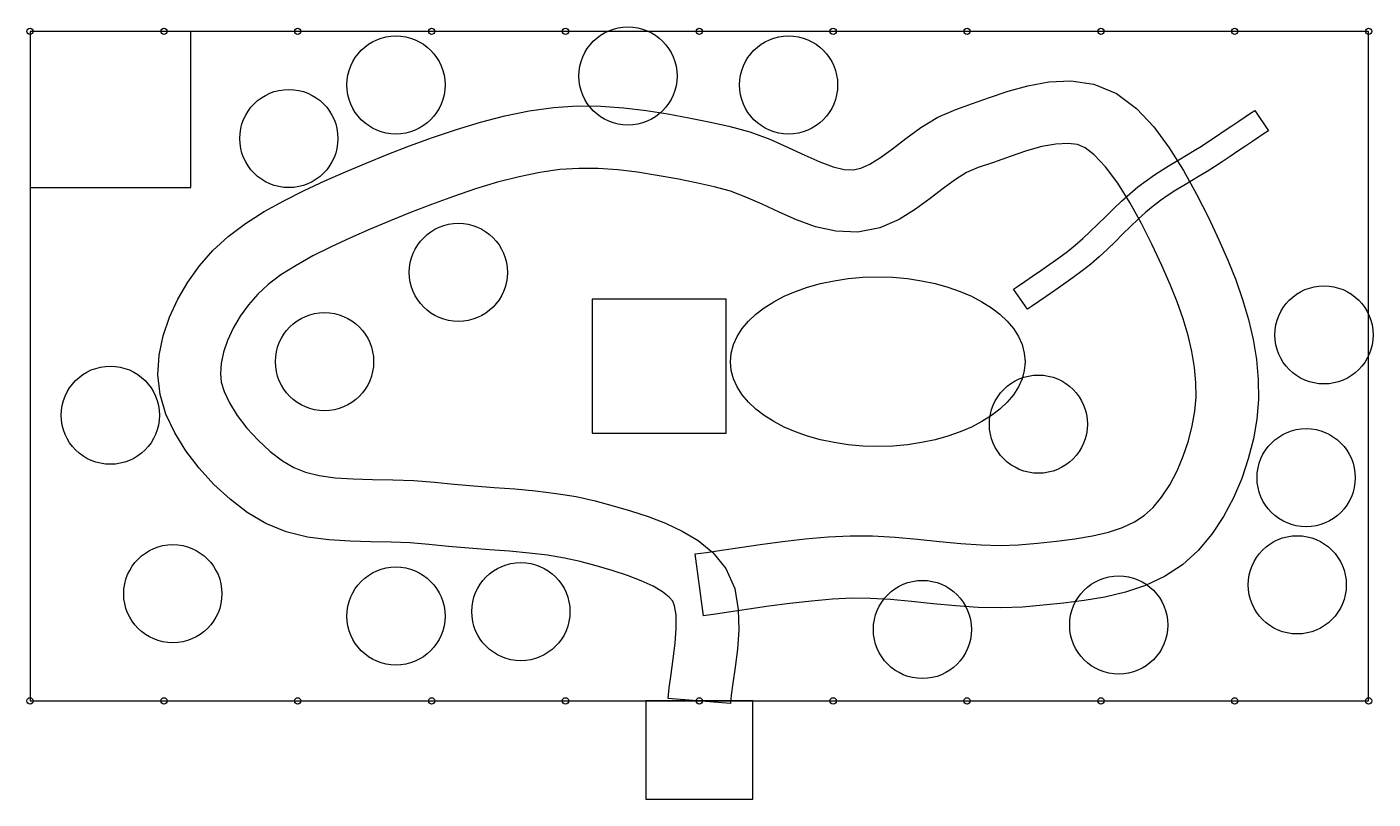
# Model space of a CAD drawing. Header units: metres. Extents: x -0.1 to 30.1, y -2.2 to 15.1.
import ezdxf

# ---------------------------------------------------------------- set-up
doc = ezdxf.new("R2010")
doc.units = ezdxf.units.M

msp = doc.modelspace()

# ---------------------------------------------------------------- linework, layer by layer
at = {"layer": 'AIRLOCK'}
msp.add_lwpolyline([(13.8, -2.2), (16.2, -2.2), (16.2, 0), (13.8, 0)], close=True, dxfattribs=at)
at = {"layer": 'COLUMNS'}
for centre in [(0, 15), (3, 15), (6, 15), (9, 15), (12, 15), (15, 15), (18, 15), (21, 15), (24, 15), (27, 15), (30, 15), (0, 0), (3, 0), (6, 0), (9, 0), (12, 0), (15, 0), (18, 0), (21, 0), (24, 0), (27, 0), (30, 0)]:
    msp.add_circle(centre, 0.07, dxfattribs=at)
at = {"layer": 'DECK'}
msp.add_lwpolyline([(12.6, 6), (15.6, 6), (15.6, 9), (12.6, 9)], close=True, dxfattribs=at)
at = {"layer": 'MESH'}
msp.add_lwpolyline([(0, 0), (30, 0), (30, 15), (0, 15)], close=True, dxfattribs=at)
at = {"layer": 'PATH'}
msp.add_lwpolyline([(14.302, 0.057), (14.322, 0.292), (14.366, 0.601), (14.416, 0.94), (14.459, 1.292), (14.483, 1.631), (14.479, 1.925), (14.447, 2.131), (14.403, 2.234), (14.324, 2.322), (14.174, 2.443), (13.962, 2.569), (13.696, 2.693), (13.388, 2.81), (13.049, 2.92), (12.689, 3.024), (12.331, 3.121), (11.977, 3.201), (11.595, 3.263), (11.183, 3.312), (10.747, 3.352), (10.297, 3.387), (9.837, 3.421), (9.376, 3.458), (8.936, 3.503), (8.519, 3.538), (8.09, 3.553), (7.639, 3.562), (7.174, 3.576), (6.699, 3.607), (6.221, 3.671), (5.743, 3.788), (5.286, 3.974), (4.869, 4.224), (4.482, 4.518), (4.12, 4.85), (3.788, 5.213), (3.493, 5.599), (3.242, 6.003), (3.044, 6.424), (2.914, 6.861), (2.867, 7.308), (2.894, 7.749), (2.984, 8.181), (3.126, 8.599), (3.313, 9.001), (3.539, 9.385), (3.801, 9.747), (4.098, 10.088), (4.442, 10.406), (4.829, 10.697), (5.246, 10.962), (5.686, 11.206), (6.141, 11.435), (6.605, 11.649), (7.071, 11.853), (7.532, 12.047), (8.004, 12.24), (8.503, 12.434), (9.022, 12.625), (9.556, 12.804), (10.098, 12.968), (10.644, 13.108), (11.189, 13.22), (11.728, 13.296), (12.262, 13.33), (12.79, 13.326), (13.306, 13.29), (13.808, 13.231), (14.295, 13.154), (14.765, 13.067), (15.215, 12.975), (15.664, 12.88), (16.129, 12.753), (16.577, 12.583), (16.989, 12.4), (17.364, 12.225), (17.704, 12.075), (18.001, 11.966), (18.248, 11.908), (18.446, 11.898), (18.622, 11.935), (18.822, 12.024), (19.059, 12.173), (19.328, 12.371), (19.628, 12.603), (19.963, 12.846), (20.345, 13.078), (20.747, 13.253), (21.123, 13.384), (21.504, 13.521), (21.918, 13.66), (22.361, 13.782), (22.83, 13.868), (23.326, 13.89), (23.842, 13.814), (24.35, 13.606), (24.796, 13.273), (25.183, 12.859), (25.532, 12.389), (25.852, 11.882), (26.146, 11.356), (26.411, 10.831), (26.645, 10.33), (26.845, 9.871), (27.021, 9.434), (27.175, 8.992), (27.307, 8.547), (27.411, 8.1), (27.486, 7.652), (27.527, 7.203), (27.531, 6.754), (27.494, 6.31), (27.417, 5.87), (27.304, 5.426), (27.155, 4.984), (26.969, 4.549), (26.747, 4.13), (26.486, 3.733), (26.182, 3.369), (25.829, 3.047), (25.429, 2.785), (24.997, 2.585), (24.549, 2.436), (24.09, 2.327), (23.627, 2.247), (23.164, 2.187), (22.706, 2.142), (22.245, 2.101), (21.756, 2.081), (21.248, 2.095), (20.743, 2.131), (20.244, 2.178), (19.755, 2.228), (19.284, 2.271), (18.837, 2.297), (18.416, 2.3), (17.982, 2.278), (17.513, 2.236), (17.032, 2.182), (16.558, 2.119), (16.11, 2.055), (15.705, 1.994), (15.359, 1.942), (15.093, 1.906), (14.907, 3.294), (15.161, 3.328), (15.498, 3.378), (15.907, 3.44), (16.367, 3.506), (16.861, 3.571), (17.372, 3.629), (17.884, 3.674), (18.384, 3.7), (18.883, 3.696), (19.388, 3.667), (19.889, 3.622), (20.381, 3.572), (20.86, 3.526), (21.317, 3.493), (21.746, 3.481), (22.155, 3.499), (22.576, 3.535), (23.005, 3.578), (23.419, 3.631), (23.81, 3.698), (24.168, 3.783), (24.484, 3.887), (24.752, 4.01), (24.971, 4.153), (25.168, 4.334), (25.361, 4.567), (25.542, 4.842), (25.706, 5.151), (25.846, 5.482), (25.962, 5.824), (26.049, 6.165), (26.106, 6.49), (26.132, 6.805), (26.129, 7.132), (26.098, 7.472), (26.039, 7.825), (25.953, 8.189), (25.843, 8.561), (25.71, 8.942), (25.555, 9.329), (25.369, 9.753), (25.152, 10.219), (24.909, 10.699), (24.648, 11.168), (24.376, 11.6), (24.104, 11.966), (23.852, 12.238), (23.65, 12.394), (23.477, 12.463), (23.263, 12.491), (22.993, 12.477), (22.676, 12.418), (22.329, 12.321), (21.963, 12.198), (21.59, 12.064), (21.253, 11.947), (20.989, 11.835), (20.74, 11.682), (20.468, 11.483), (20.172, 11.254), (19.845, 11.014), (19.475, 10.785), (19.044, 10.599), (18.554, 10.502), (18.059, 10.521), (17.602, 10.624), (17.181, 10.776), (16.786, 10.95), (16.408, 11.127), (16.044, 11.289), (15.695, 11.422), (15.336, 11.52), (14.931, 11.604), (14.497, 11.693), (14.058, 11.774), (13.617, 11.844), (13.175, 11.897), (12.735, 11.927), (12.301, 11.931), (11.872, 11.904), (11.429, 11.841), (10.961, 11.745), (10.475, 11.619), (9.981, 11.471), (9.487, 11.304), (8.998, 11.125), (8.523, 10.94), (8.068, 10.753), (7.622, 10.566), (7.179, 10.372), (6.748, 10.173), (6.339, 9.969), (5.961, 9.758), (5.624, 9.544), (5.336, 9.329), (5.102, 9.112), (4.897, 8.877), (4.711, 8.618), (4.551, 8.348), (4.424, 8.076), (4.334, 7.81), (4.281, 7.56), (4.266, 7.334), (4.286, 7.139), (4.35, 6.93), (4.47, 6.675), (4.644, 6.396), (4.862, 6.112), (5.111, 5.839), (5.381, 5.591), (5.656, 5.382), (5.914, 5.226), (6.171, 5.121), (6.477, 5.048), (6.837, 5), (7.239, 4.974), (7.673, 4.962), (8.13, 4.953), (8.602, 4.935), (9.064, 4.897), (9.503, 4.853), (9.945, 4.817), (10.402, 4.783), (10.865, 4.748), (11.33, 4.705), (11.791, 4.649), (12.243, 4.576), (12.669, 4.479), (13.066, 4.372), (13.459, 4.258), (13.853, 4.13), (14.241, 3.982), (14.617, 3.806), (14.974, 3.592), (15.304, 3.322), (15.597, 2.966), (15.792, 2.517), (15.873, 2.05), (15.883, 1.595), (15.853, 1.158), (15.804, 0.753), (15.751, 0.399), (15.712, 0.129), (15.698, -0.057)], close=True, dxfattribs=at)
at = {"layer": 'SERVICE'}
msp.add_lwpolyline([(0, 11.5), (3.6, 11.5), (3.6, 15), (0, 15)], close=True, dxfattribs=at)
at = {"layer": 'TREES'}
for centre in [(13.4, 14), (8.2, 13.8), (17, 13.8), (5.8, 12.6), (9.6, 9.6), (29, 8.2), (6.6, 7.6), (1.8, 6.4), (22.6, 6.2), (28.6, 5), (28.4, 2.6), (3.2, 2.4), (11, 2), (8.2, 1.9), (24.4, 1.7), (20, 1.6)]:
    msp.add_circle(centre, 1.1, dxfattribs=at)
at = {"layer": 'WATER'}
msp.add_lwpolyline([(27.753, 12.771), (27.662, 12.711), (27.542, 12.63), (27.4, 12.535), (27.241, 12.428), (27.07, 12.314), (26.894, 12.197), (26.719, 12.081), (26.549, 11.969), (26.38, 11.861), (26.206, 11.756), (26.031, 11.651), (25.855, 11.546), (25.681, 11.439), (25.507, 11.327), (25.337, 11.209), (25.171, 11.084), (25.005, 10.947), (24.837, 10.795), (24.667, 10.631), (24.493, 10.461), (24.317, 10.287), (24.139, 10.114), (23.958, 9.946), (23.775, 9.788), (23.583, 9.636), (23.38, 9.484), (23.172, 9.335), (22.969, 9.193), (22.777, 9.061), (22.606, 8.945), (22.464, 8.848), (22.357, 8.774), (22.043, 9.226), (22.152, 9.302), (22.297, 9.4), (22.468, 9.516), (22.656, 9.645), (22.854, 9.783), (23.055, 9.927), (23.248, 10.072), (23.425, 10.212), (23.592, 10.356), (23.761, 10.513), (23.933, 10.68), (24.107, 10.852), (24.283, 11.026), (24.463, 11.197), (24.645, 11.362), (24.829, 11.516), (25.016, 11.655), (25.202, 11.784), (25.387, 11.904), (25.57, 12.016), (25.749, 12.123), (25.922, 12.227), (26.09, 12.329), (26.251, 12.431), (26.416, 12.54), (26.59, 12.655), (26.765, 12.771), (26.934, 12.885), (27.093, 12.991), (27.236, 13.087), (27.356, 13.167), (27.447, 13.229)], close=True, dxfattribs=at)
msp.add_ellipse((19, 7.6), major_axis=(3.3, 0), ratio=0.575758, dxfattribs=at)

doc.saveas('drawing.dxf')
